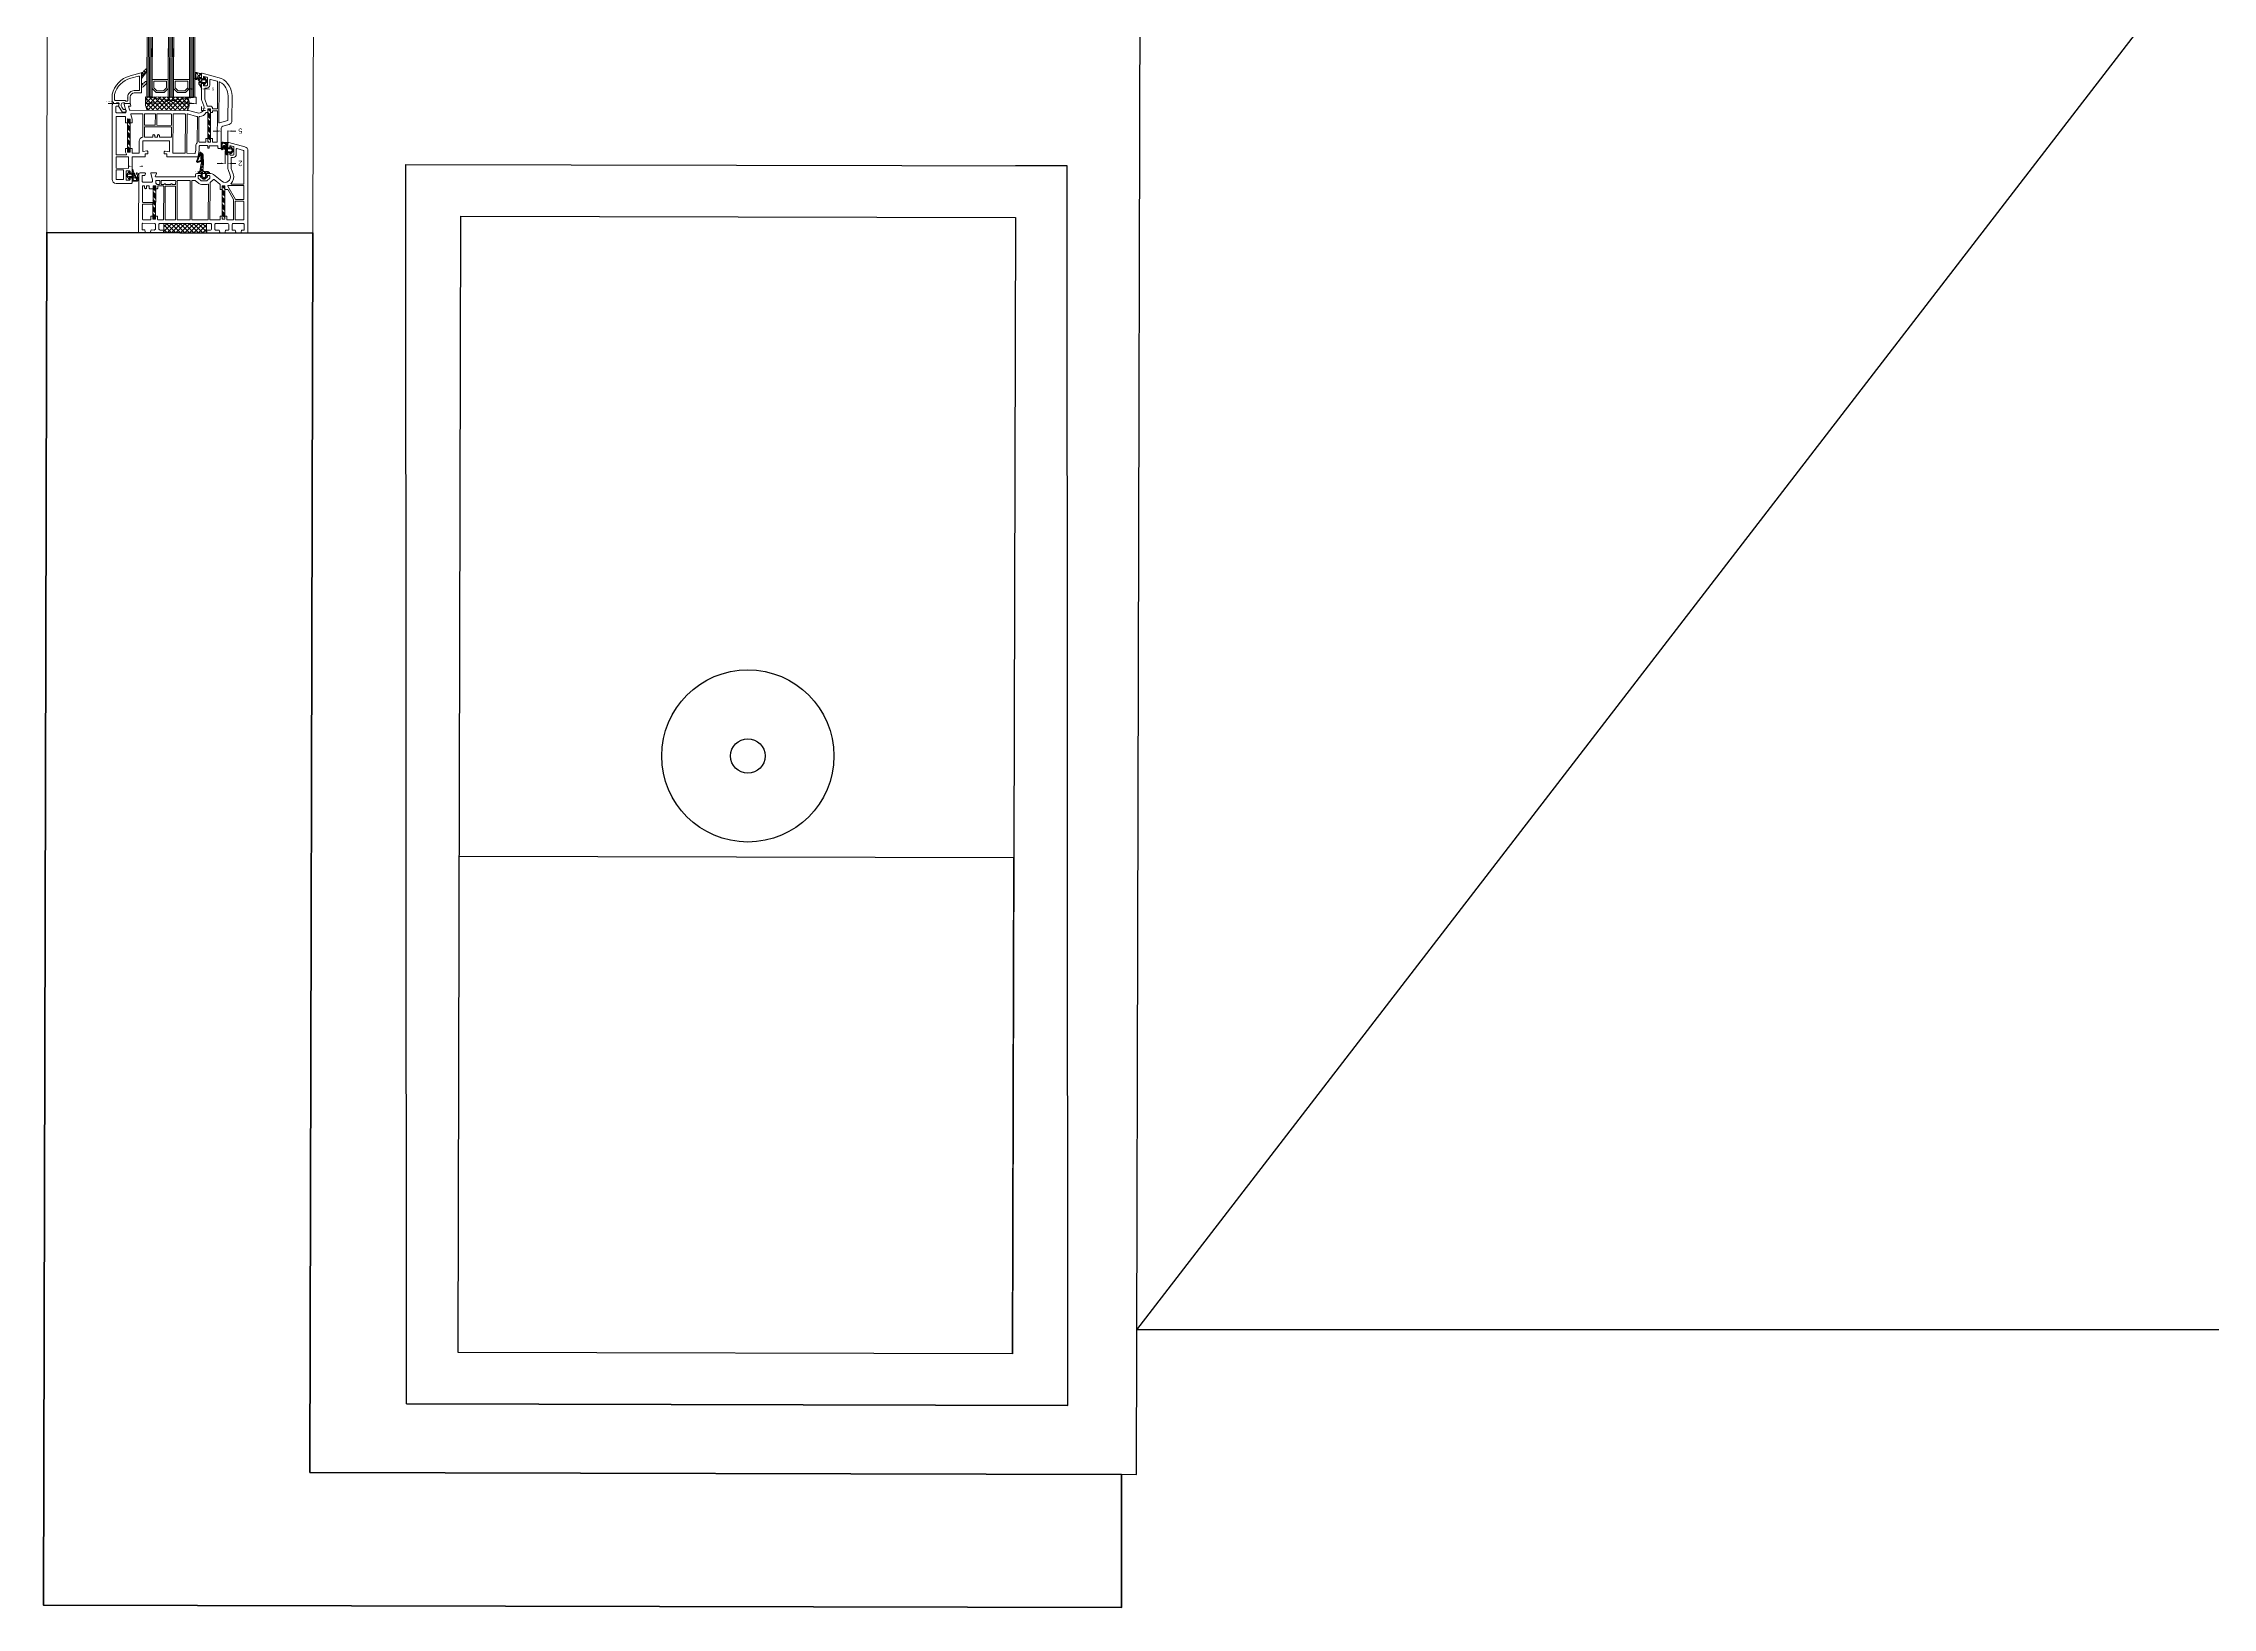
# Model space of a CAD drawing. Header units: millimetres. Extents: x 2258 to 5600, y 711 to 2563.
# Drawn here: x 3875.4 to 3938.4, y 2338.9 to 2384.3 of the extents above; entities that cross this region are included whole.
import ezdxf

# ---------------------------------------------------------------- set-up
doc = ezdxf.new("R2010")
doc.units = ezdxf.units.MM
for name, color, linetype, lineweight in [('FP_A_DOOR_WIN', 140, 'Continuous', 18), ('PQI-A-IN-ELEV-PTRN', 249, 'Continuous', 0), ('PQI-A-IN-FURN', 39, 'Continuous', 13), ('PQI-A-WALL', 30, 'Continuous', 50), ('PQI-A-WIN', 140, 'Continuous', 13)]:
    doc.layers.add(name, color=color, linetype=linetype, lineweight=lineweight)
doc.styles.get("Standard").update_dxf_attribs({"font": 'arial.ttf'})
doc.dimstyles.new('SCHUECO', dxfattribs={"dimtxt": 4, "dimasz": 3, "dimexe": 0.18, "dimexo": 0.0625, "dimgap": 2, "dimtad": 0, "dimdec": 0, "dimzin": 0, "dimdsep": 46, "dimtxsty": 'Standard', "dimcen": 0.09, "dimadec": 0, "dimazin": 0, "dimtfac": 1, "dimtdec": 0, "dimtofl": 0, "dimtmove": 0, "dimatfit": 3, "dimfxl": 1, "dimtolj": 1, "dimtzin": 0, "dimarcsym": 0})
pattern_1 = [(135, (-4.5994, -2.0003), (1.41421, 1.41421), []), (45, (-4.5994, -2.0003), (1.41421, -1.41421), [])]

# ---------------------------------------------------------------- blocks, each defined once
blk = doc.blocks.new('*X56')
at = {"color": 0}
for p, q in [((10.3, 18.7), (10.8, 19.2)), ((11.5, 17.2), (13.5, 19.2)), ((12.4, 17.2), (14.4, 19.2)), ((13.3, 17.2), (15.3, 19.2)), ((14.2, 17.2), (16.2, 19.2)), ((16.8, 17.2), (18.8, 19.2)), ((17.7, 17.2), (19.7, 19.2)), ((18.6, 17.2), (20.6, 19.2)), ((19.5, 17.2), (21.5, 19.2)), ((22.2, 17.2), (24.2, 19.2)), ((23.1, 17.2), (25.1, 19.2)), ((24, 17.2), (26, 19.2)), ((24.9, 17.2), (26.9, 19.2)), ((27.6, 17.2), (29.6, 19.2)), ((28.5, 17.2), (30.5, 19.2)), ((29.4, 17.2), (31.4, 19.2)), ((30.3, 17.2), (32.3, 19.2)), ((33, 17.2), (35, 19.2)), ((33.9, 17.2), (35.3, 18.6)), ((34.8, 17.2), (35.3, 17.7))]:
    blk.add_line(p, q, dxfattribs=at)
blk = doc.blocks.new('*X57')
at = {"color": 0}
for p, q in [((10.3, 69.9), (11.6, 71.2)), ((10.5, 69.2), (12.5, 71.2)), ((11.4, 69.2), (13.4, 71.2)), ((12.3, 69.2), (14.3, 71.2)), ((15, 69.2), (17, 71.2)), ((15.9, 69.2), (17.9, 71.2)), ((16.8, 69.2), (18.8, 71.2)), ((17.7, 69.2), (19.7, 71.2)), ((20.4, 69.2), (22.4, 71.2)), ((21.3, 69.2), (23.3, 71.2)), ((22.1, 69.2), (24.1, 71.2)), ((23, 69.2), (25, 71.2)), ((25.7, 69.2), (27.7, 71.2)), ((26.6, 69.2), (28.6, 71.2)), ((27.5, 69.2), (29.5, 71.2)), ((28.4, 69.2), (30.4, 71.2)), ((31.1, 69.2), (33.1, 71.2)), ((32, 69.2), (34, 71.2)), ((32.9, 69.2), (34.9, 71.2)), ((33.8, 69.2), (35.3, 70.7))]:
    blk.add_line(p, q, dxfattribs=at)
blk = doc.blocks.new('*X58')
at = {"color": 0}
for p, q in [((0, 57.2), (5.8, 63)), ((0, 60.6), (2.4, 63)), ((0, 53.9), (7, 60.9)), ((7, 53.6), (0, 60.6)), ((0, 50.5), (7, 57.5)), ((7, 50.2), (0, 57.2)), ((0, 47.1), (7, 54.1)), ((7, 46.9), (0, 53.9)), ((0, 43.8), (7, 50.8)), ((7, 43.5), (0, 50.5)), ((7, 57), (1, 63)), ((7, 60.4), (4.4, 63)), ((0, 40.4), (7, 47.4)), ((7, 40.1), (0, 47.1)), ((0, 37), (7, 44)), ((7, 36.8), (0, 43.8)), ((0, 33.7), (7, 40.7)), ((7, 33.4), (0, 40.4)), ((6, 31), (0, 37)), ((2.7, 31), (0, 33.7)), ((0.7, 31), (7, 37.3)), ((4.1, 31), (7, 33.9))]:
    blk.add_line(p, q, dxfattribs=at)
blk = doc.blocks.new('BASEPOINT')
for q in [(0, 3), (3, 0)]:
    blk.add_line((0, 0), q)
blk.add_text('Basepoint', height=0.6).set_placement((0.5, 1.2))
blk = doc.blocks.new('PRJ_INSERT_105_59361299829', base_point=(370.1, 296.9))
h = blk.add_hatch()
h.set_pattern_fill('ACAD_ISO07W100', color=256, scale=0.1, angle=45, style=0)
h.set_pattern_definition([(45, (96.3329, -202.4815), (0.3535534, -0.3535534), [0.05, -0.3])])
h.paths.add_polyline_path([(370.3, 307.3), (370.4, 307), (371.5, 306.6), (372.4, 306), (372.8, 306), (372.9, 306.2), (372, 308.7), (372.3, 308.8), (372.4, 309.2), (372.3, 309.4), (372, 309.5), (371.7, 309.4), (370.4, 311.2), (369.9, 311.4), (369.7, 310.8), (370.1, 310.2), (370.4, 309.5), (370.5, 308.7), (370.5, 308)], flags=16)
h.paths.add_polyline_path([(370.6, 306.1), (370.1, 305.8), (370, 305.1), (370.2, 304.4), (368.5, 304.2), (368.8, 310.9), (369.2, 311.7), (370.6, 312.9), (370.8, 313), (371, 312.9), (371.1, 312.6), (371, 312.2), (371.1, 311.8), (372.4, 309.8), (372.6, 308.7), (373.6, 306.1), (373, 305.3), (372, 305.5), (371.1, 306)])
h = blk.add_hatch()
h.set_pattern_fill('ANSI37', color=256, scale=0.5, style=0)
h.set_pattern_definition([(45, (96.3329, -202.4815), (1.122532, -1.122532), []), (315, (96.3329, -202.4815), (-1.122532, -1.122532), [])])
edge = h.paths.add_edge_path()
edge.add_arc((364.2, 297.4), 0.5, 120.8947, 276.9883)
edge.add_line((364.3, 296.9), (365.8, 297.1))
edge.add_line((365.8, 297.1), (366.1, 296.9))
edge.add_line((366.1, 296.9), (366.1, 295.6))
edge.add_line((366.1, 295.6), (366, 295.4))
edge.add_line((366, 295.4), (365.4, 295))
edge.add_line((365.4, 295), (365.3, 294.7))
edge.add_line((365.3, 294.7), (365.4, 294.6))
edge.add_line((365.4, 294.6), (365.4, 294.5))
edge.add_line((365.4, 294.5), (367.4, 292.8))
edge.add_line((367.4, 292.8), (368.7, 292.8))
edge.add_line((368.7, 292.8), (370.7, 294.5))
edge.add_line((370.7, 294.5), (370.8, 294.7))
edge.add_line((370.8, 294.7), (370.7, 295))
edge.add_line((370.7, 295), (370.1, 295.4))
edge.add_line((370.1, 295.4), (370.1, 295.6))
edge.add_line((370.1, 295.6), (370.1, 296.9))
edge.add_line((370.1, 296.9), (370.3, 297.1))
edge.add_line((370.3, 297.1), (371.8, 296.9))
edge.add_arc((371.9, 297.4), 0.5, 263.0117, 406.2845)
edge.add_line((372.2, 297.8), (371.1, 298.8))
edge.add_line((371.1, 298.8), (370.2, 304.4))
edge.add_line((370.2, 304.4), (368.5, 304.2))
edge.add_line((368.5, 304.2), (368.8, 299.1))
edge.add_arc((368.3, 299.1), 0.5, 270, 364.9894, ccw=False)
edge.add_line((368.3, 298.6), (365.3, 298.6))
edge.add_line((365.3, 298.6), (365.2, 298.6))
edge.add_line((365.2, 298.6), (364, 297.8))
h.paths.add_polyline_path([(369.3, 296.6), (369.1, 296.8), (369, 296.9), (367.2, 296.9), (366.9, 296.6), (366.9, 294.6), (367, 294.4), (367.9, 293.5), (368.2, 293.5), (369.1, 294.4), (369.3, 294.6)], flags=16)
for points in [[(370.6, 306.1), (370.1, 305.8), (370, 305.1), (370.2, 304.4), (368.5, 304.2), (368.8, 310.9), (369.2, 311.7), (370.6, 312.9), (370.8, 313), (371, 312.9), (371.1, 312.6), (371, 312.2), (371.1, 311.8), (372.4, 309.8), (372.6, 308.7), (373.6, 306.1), (373, 305.3), (372, 305.5), (371.1, 306)], [(370.3, 307.3), (370.4, 307), (371.5, 306.6), (372.4, 306), (372.8, 306), (372.9, 306.2), (372, 308.7), (372.3, 308.8), (372.4, 309.2), (372.3, 309.4), (372, 309.5), (371.7, 309.4), (370.4, 311.2), (369.9, 311.4), (369.7, 310.8), (370.1, 310.2), (370.4, 309.5), (370.5, 308.7), (370.5, 308)], [(369.3, 296.6), (369.1, 296.8), (369, 296.9), (367.2, 296.9), (366.9, 296.6), (366.9, 294.6), (367, 294.4), (367.9, 293.5), (368.2, 293.5), (369.1, 294.4), (369.3, 294.6)]]:
    blk.add_lwpolyline(points, close=True)
blk.add_lwpolyline([(364, 297.8, 0.81046), (364.3, 296.9), (365.8, 297.1), (366.1, 296.9), (366.1, 295.6), (366, 295.4), (365.4, 295), (365.3, 294.7), (365.4, 294.6), (365.4, 294.5), (367.4, 292.8), (368.7, 292.8), (370.7, 294.5), (370.8, 294.7), (370.7, 295), (370.1, 295.4), (370.1, 295.6), (370.1, 296.9), (370.3, 297.1), (371.8, 296.9, 0.721706), (372.2, 297.8), (371.1, 298.8), (370.2, 304.4), (368.5, 304.2), (368.8, 299.1, -0.439955), (368.3, 298.6), (365.3, 298.6), (365.2, 298.6)], format="xyb", close=True)
blk.add_blockref('BASEPOINT', (370.1, 296.9))
blk = doc.blocks.new('244234EZ')
h = blk.add_hatch()
h.set_pattern_fill('NETZ', color=256, angle=45, style=0)
h.set_pattern_definition([(45, (0.0102, -1.4981), (-0.70711, 0.70711), []), (135, (0.0102, -1.4981), (-0.70711, -0.70711), [])])
h.paths.add_polyline_path([(4, 0.7, -0.048353), (4.3, 3.5, 0.331921), (3.8, 4.7, 0.161435), (2.8, 5), (-0.6, 5, 0.831543), (-0.9, 3.6), (0.4, 3.2, -1.190626), (0.5, 2.9), (-0.5, 2.6, 0.129694), (-0.6, 2.5), (-1.2, 2, -0.601488), (-2.2, 1.9, 0.254499), (-2.5, 2), (-4, 2, 0.198909), (-4.2, 1.9), (-5, 1.1, 0.198912), (-5.1, 0.9), (-5.1, 0.7)])
h.paths.add_polyline_path([(-0.2, 1.7, -0.917629), (-0.2, 2), (1.6, 2.4, 0.733238), (1.6, 3.4), (-0.3, 4.1, -1), (-0.3, 4.4), (2.7, 4.4, -0.134065), (3, 4.3), (3.4, 4, -0.355746), (3.6, 3.5), (3.1, 2.2, -0.335324), (2.1, 1.5)], flags=16)
h = blk.add_hatch()
h.set_pattern_fill('NETZ', color=256, scale=2, angle=45, style=0)
h.set_pattern_definition([(45, (0.0102, -1.498), (-1.4142, 1.4142), []), (135, (0.0102, -1.498), (-1.4142, -1.4142), [])])
h.paths.add_polyline_path([(-5.1, 0.7), (-5.1, 0.3, 0.414214), (-4.8, 0), (-4.5, 0), (-4.1, 0.3, -0.16568), (-3.9, 0.3), (-3.7, 0.3, -0.375721), (-3.5, 0), (-3.5, -1.5, -0.27755), (-3.6, -1.7), (-4.1, -1.9, 0.528209), (-4.1, -2.4), (-2.4, -3.9, 0.363958), (-1.1, -3.9), (0.7, -2.4, 0.531978), (0.6, -1.9), (0.1, -1.7, -0.27755), (0, -1.5), (0, 0, -0.453753), (0.3, 0.3), (0.6, 0.3), (1, 0), (3.7, 0, 0.422763), (4, 0.3, -0.006466), (4, 0.7)])
h.paths.add_polyline_path([(-0.6, -0.1), (-0.6, -2.3, -0.221711), (-0.7, -2.6), (-1.4, -3.1, -0.363936), (-2.1, -3.1), (-2.7, -2.6, -0.221711), (-2.8, -2.3), (-2.8, -0.1, -0.414214), (-2.5, 0.2), (-0.9, 0.2, -0.414436)], flags=16)
blk.add_line((4, 0.7), (-5.1, 0.7))
for points in [[(0.6, -1.9), (0.1, -1.7, -0.27755), (0, -1.5), (0, 0, -0.453753), (0.3, 0.3), (0.6, 0.3), (1, 0), (3.7, 0, 0.422763), (4, 0.3, -0.054836), (4.3, 3.5, 0.331921), (3.8, 4.7, 0.161435), (2.8, 5), (-0.6, 5, 0.831541), (-0.9, 3.6), (0.4, 3.2, -1.190626), (0.5, 2.9), (-0.5, 2.6, 0.129694), (-0.6, 2.5), (-1.2, 2, -0.601488), (-2.2, 1.9, 0.254499), (-2.5, 2), (-4, 2, 0.198909), (-4.2, 1.9), (-5, 1.1, 0.198912), (-5.1, 0.9), (-5.1, 0.3, 0.414214), (-4.8, 0), (-4.5, 0), (-4.1, 0.3, -0.16568), (-3.9, 0.3), (-3.7, 0.3, -0.375721), (-3.5, 0), (-3.5, -1.5, -0.27755), (-3.6, -1.7), (-4.1, -1.9, 0.531978), (-4.1, -2.4), (-2.4, -3.9, 0.363946), (-1.1, -3.9), (0.7, -2.4, 0.531978)], [(-2.7, -2.6), (-2.1, -3.1, 0.363955), (-1.4, -3.1), (-0.7, -2.6, 0.221711), (-0.6, -2.3), (-0.6, -0.1, 0.413991), (-0.9, 0.2), (-2.5, 0.2, 0.414157), (-2.8, -0.1), (-2.8, -2.3, 0.221711)], [(-0.3, 4.4, 1), (-0.3, 4.1), (1.6, 3.4, -0.733238), (1.6, 2.4), (-0.2, 2, 0.917629), (-0.2, 1.7), (2.1, 1.5, 0.335324), (3.1, 2.2), (3.6, 3.5, 0.355746), (3.4, 4), (3, 4.3, 0.134065), (2.7, 4.4)]]:
    blk.add_lwpolyline(points, format="xyb", close=True)
blk.add_blockref('BASEPOINT', (0, 0))
blk = doc.blocks.new('*D8')
at = {"transparency": 16777216}
for p, q in [((-4, 2), (-11.8, 2)), ((-4.8, 0), (-11.8, 0)), ((-11.6, 5), (-11.6, 8)), ((-11.6, -3), (-11.6, -6))]:
    blk.add_line(p, q, dxfattribs=at)
for p in [(-11.6, 0), (-4.8, 0), (-4, 2)]:
    blk.add_point(p, dxfattribs=at)
for points in [[(-12.1, 5), (-11.1, 5), (-11.6, 2)], [(-12.1, -3), (-11.1, -3), (-11.6, 0)]]:
    blk.add_solid(points, dxfattribs=at)
at = {"transparency": 16777216, "insert": (-11.6, -9.3), "char_height": 4, "attachment_point": 5, "rotation": 90}
blk.add_mtext('\\A1;2', dxfattribs=at)
blk = doc.blocks.new('*D9')
at = {"transparency": 16777216}
for p, q in [((2.8, 5), (12.8, 5)), ((3.8, 0), (12.8, 0)), ((12.7, 8), (12.7, 11)), ((12.7, -3), (12.7, -6))]:
    blk.add_line(p, q, dxfattribs=at)
for p in [(2.8, 5), (3.7, 0), (12.7, 0)]:
    blk.add_point(p, dxfattribs=at)
for points in [[(12.2, 8), (13.2, 8), (12.7, 5)], [(12.2, -3), (13.2, -3), (12.7, 0)]]:
    blk.add_solid(points, dxfattribs=at)
at = {"transparency": 16777216, "insert": (12.7, -9.3), "char_height": 4, "attachment_point": 5, "rotation": 90}
blk.add_mtext('\\A1;5', dxfattribs=at)
blk = doc.blocks.new('*X59')
at = {"color": 0}
for p, q in [((31.2, -72.7), (32, -71.9)), ((32.7, -73.9), (34.7, -71.9)), ((33.6, -73.9), (35.6, -71.9)), ((34.5, -73.9), (36.5, -71.9)), ((35.4, -73.9), (37.4, -71.9)), ((38.1, -73.9), (40.1, -71.9)), ((39, -73.9), (41, -71.9)), ((39.9, -73.9), (41.9, -71.9)), ((40.8, -73.9), (42.8, -71.9)), ((43.4, -73.9), (45.4, -71.9)), ((44.3, -73.9), (46.3, -71.9)), ((45.2, -73.9), (47.2, -71.9)), ((46.1, -73.9), (48.1, -71.9)), ((48.8, -73.9), (50.8, -71.9)), ((49.7, -73.9), (51.7, -71.9)), ((50.6, -73.9), (52.6, -71.9)), ((51.5, -73.9), (53.5, -71.9)), ((54.2, -73.9), (56.2, -71.9)), ((55.1, -73.9), (56.2, -72.8)), ((56, -73.9), (56.2, -73.7))]:
    blk.add_line(p, q, dxfattribs=at)
blk = doc.blocks.new('*X60')
at = {"color": 0}
for p, q in [((23.4, -13.1), (25, -11.5)), ((23.9, -13.5), (25.9, -11.5)), ((24.8, -13.5), (26.8, -11.5)), ((25.7, -13.5), (27.7, -11.5)), ((28.4, -13.5), (30.4, -11.5)), ((29.3, -13.5), (31.3, -11.5)), ((30.2, -13.5), (32.2, -11.5)), ((31.1, -13.5), (33.1, -11.5)), ((33.8, -13.5), (35.8, -11.5)), ((34.7, -13.5), (36.7, -11.5)), ((35.6, -13.5), (37.6, -11.5)), ((36.5, -13.5), (38.5, -11.5)), ((39.2, -13.5), (41.2, -11.5)), ((40.1, -13.5), (42.1, -11.5)), ((41, -13.5), (43, -11.5)), ((41.9, -13.5), (43.9, -11.5)), ((44.6, -13.5), (46.6, -11.5)), ((45.5, -13.5), (47.5, -11.5)), ((46.4, -13.5), (48.4, -11.5)), ((47.3, -13.5), (48.4, -12.4))]:
    blk.add_line(p, q, dxfattribs=at)
blk = doc.blocks.new('*X61')
at = {"color": 0}
for p, q in [((55, -31.1), (61, -25.1)), ((55, -27.7), (57.3, -25.4)), ((55, -34.5), (63.7, -25.8)), ((65, -36.7), (55, -26.7)), ((55, -37.8), (65, -27.8)), ((65, -40.1), (55, -30.1)), ((55, -41.2), (65, -31.2)), ((65, -33.3), (57.2, -25.5)), ((65, -30), (60.1, -25)), ((65, -26.6), (64.8, -26.4)), ((65, -43.4), (55, -33.4)), ((55, -44.6), (65, -34.6)), ((65, -46.8), (55, -36.8)), ((55, -47.9), (65, -37.9)), ((65, -50.2), (55, -40.2)), ((55, -51.3), (65, -41.3)), ((65, -53.5), (55, -43.5)), ((55, -54.7), (65, -44.7)), ((64.7, -56.6), (55, -46.9)), ((56.1, -57), (65, -48)), ((62.3, -57.6), (55, -50.3)), ((59.2, -57.8), (55, -53.6)), ((58.6, -57.8), (65, -51.4)), ((62.2, -57.6), (65, -54.8))]:
    blk.add_line(p, q, dxfattribs=at)
blk = doc.blocks.new('*D11')
at = {"transparency": 16777216}
for p, q in [((95.2, 50.1), (101.9, 50.1)), ((101.7, 53.1), (101.7, 56.1)), ((99.9, 45.1), (101.9, 45.1)), ((101.7, 42.1), (101.7, 39.1))]:
    blk.add_line(p, q, dxfattribs=at)
for p in [(95.1, 50.1), (101.7, 50.1), (99.8, 45.1)]:
    blk.add_point(p, dxfattribs=at)
for points in [[(101.2, 53.1), (102.2, 53.1), (101.7, 50.1)], [(101.2, 42.1), (102.2, 42.1), (101.7, 45.1)]]:
    blk.add_solid(points, dxfattribs=at)
at = {"transparency": 16777216, "insert": (101.7, 58.8), "char_height": 2, "attachment_point": 5, "rotation": 90}
blk.add_mtext('\\A1;5', dxfattribs=at)
blk = doc.blocks.new('BASIS')
for q in [(0, 3), (3, 0)]:
    blk.add_line((0, 0), q)
blk.add_text('BASIS', height=0.6).set_placement((0.5, 1.2))
blk = doc.blocks.new('GLASDATABASE7')
for p, q in [((-35, 0), (-35, 60)), ((-34, 0), (-34, 60)), ((-33, 0), (-33, 60)), ((-19, 0), (-19, 60)), ((-18, 0), (-18, 60)), ((-17, 0), (-17, 60)), ((-3, 0), (-3, 60)), ((-2, 0), (-2, 60)), ((-1, 0), (-1, 60)), ((1, 0), (-37, -5)), ((1, -5), (-37, 0))]:
    blk.add_line(p, q)
for points in [[(-32, 0), (-32, 60), (-36, 60), (-36, 0)], [(-32, 13.2), (-26.1, 13.2), (-26, 13.1), (-25.9, 13.2), (-20, 13.2), (-20, 60), (-32, 60)], [(-16, 0), (-16, 60), (-20, 60), (-20, 0)], [(-16, 13.2), (-10.1, 13.2), (-10, 13.1), (-9.9, 13.2), (-4, 13.2), (-4, 60), (-16, 60)], [(0, 0), (0, 60), (-4, 60), (-4, 0)], [(1, 0), (1, -5), (-37, -5), (-37, 0)], [(-20, 6.4), (-23, 3.4), (-29, 3.4), (-32, 6.4), (-32, 0), (-20, 0)], [(-21.2, 12), (-21.2, 6.9), (-23.5, 4.6), (-28.5, 4.6), (-30.8, 6.9), (-30.8, 12)], [(-4, 6.4), (-7, 3.4), (-13, 3.4), (-16, 6.4), (-16, 0), (-4, 0)], [(-5.2, 12), (-5.2, 6.9), (-7.5, 4.6), (-12.5, 4.6), (-14.8, 6.9), (-14.8, 12)], [(0, 0), (0, 0)], [(0, 0), (0, 0)]]:
    blk.add_lwpolyline(points, close=True)
blk.add_blockref('BASIS', (5, -10))
blk = doc.blocks.new('*D14')
at = {"transparency": 16777216}
for p, q in [((0.3, 5), (-7.8, 5)), ((-7.7, 8), (-7.7, 11)), ((-6.1, 0), (-7.8, 0)), ((-7.7, -3), (-7.7, -6))]:
    blk.add_line(p, q, dxfattribs=at)
for p in [(0.4, 5), (-7.7, 0), (-6, 0)]:
    blk.add_point(p, dxfattribs=at)
for points in [[(-8.2, 8), (-7.2, 8), (-7.7, 5)], [(-8.2, -3), (-7.2, -3), (-7.7, 0)]]:
    blk.add_solid(points, dxfattribs=at)
at = {"transparency": 16777216, "insert": (-7.7, -8.7), "char_height": 2, "attachment_point": 5, "rotation": 90}
blk.add_mtext('\\A1;5', dxfattribs=at)
blk = doc.blocks.new('PRJ_INSERT_100_59361299862', base_point=(0, 0))
h = blk.add_hatch()
h.set_pattern_fill('NETZ', color=256, scale=2, angle=-135, style=0)
h.set_pattern_definition(pattern_1)
edge = h.paths.add_edge_path()
edge.add_arc((-25.3, 25.3), 0.701, 21.5118, 179.958)
edge.add_line((-26, 25.3), (-26, 25))
edge.add_arc((-23, 25), 3.01, 180.0616, 218.4438)
edge.add_line((-25.3, 23.2), (-22.7, 19.9))
edge.add_arc((-25, 18), 3, 0, 39.0439, ccw=False)
edge.add_line((-22, 18), (-22, 22.9))
edge.add_arc((-21.8, 22.9), 0.197, 73.5386, 180.2871, ccw=False)
edge.add_arc((-20.8, 27.1), 4.17, 201.7355, 256.5369, ccw=False)
h = blk.add_hatch()
h.set_pattern_fill('NETZ', color=256, scale=2, angle=-135, style=0)
h.set_pattern_definition(pattern_1)
edge = h.paths.add_edge_path()
edge.add_arc((-25.3, 15.9), 0.7, 57.9863, 211.9211, ccw=False)
edge.add_arc((-19.3, 22.2), 8, 225.5218, 250.4567)
edge.add_line((-22, 14.7), (-22, 12))
edge.add_arc((-17.2, 21.2), 10.3, 212.7228, 242.2922, ccw=False)
for points in [[(-24.6, 25.6, 0.827612), (-26, 25.3), (-26, 25, 0.169058), (-25.3, 23.2), (-22.7, 19.9, -0.172029), (-22, 18), (-22, 22.9, -0.502666), (-21.7, 23.1, -0.243781)], [(-25.9, 15.6, -0.794971), (-24.9, 16.5, 0.10923), (-22, 14.7), (-22, 12, -0.129742)], [(-3, 0), (-1, 0), (-1, 1, 0.414214), (0, 2), (0, 7, 0.27545), (-13, 20.7), (-13.5, 20.9), (-21.7, 23.1, 0.490874), (-22, 22.9), (-22, 8.5, 0.413429), (-21.5, 8), (-16.5, 8, -0.414072), (-13.5, 5), (-13.5, 0.5, 0.414542), (-13, 0), (-9.5, 0), (-9, 0.5), (-7.9, 0.5, -0.339454), (-6.9, -0.2), (-6.8, -0.6, -0.212557), (-7.2, -2.6), (-8.2, -4.3, -0.253968), (-8.6, -4.5), (-9.5, -4.5, 1), (-9.5, -6.5), (-7.8, -6.5, 0.253968), (-7.4, -6.3), (-4.6, -2), (-5.1, -0.2, -0.493145), (-4.5, 0.5), (-3.5, 0.5)], [(-11.4, 4.4), (-11.7, 4.6), (-11.7, 5, 0.414381), (-16.5, 9.8), (-20, 9.8, -0.414219), (-20.5, 10.3), (-20.5, 20.2, -0.493144), (-19.8, 20.7), (-13.9, 19.1, -0.280669), (-1.8, 6.8), (-1.8, 2.8, -0.41418), (-2.3, 2.3), (-9.7, 2.3), (-10.2, 1.8), (-11.2, 1.8, -0.414237), (-11.7, 2.3), (-11.7, 4.1)]]:
    blk.add_lwpolyline(points, format="xyb", close=True)
blk.add_blockref('BASEPOINT', (0, 0))
blk = doc.blocks.new('PRJ_INSERT_104_59361299833', base_point=(0, 0))
blk.add_blockref('244234EZ', (0, 0))
for base, p1, p2, picture, middle in [((-11.6, 0), (-4, 2), (-4.8, 0), '*D8', (-11.6, -9.3)), ((12.7, 0), (2.8, 5), (3.7, 0), '*D9', (12.7, -9.3))]:
    dim = blk.add_linear_dim(base=base, p1=p1, p2=p2, angle=90, dimstyle='SCHUECO')
    dim.commit()
    dim.dimension.update_dxf_attribs({"geometry": picture, "text_midpoint": middle})
blk = doc.blocks.new('PRJ_INSERT_103_59361299855', base_point=(93.1, 45.1))
h = blk.add_hatch()
h.set_pattern_fill('NETZ', color=256, scale=2, angle=45, style=0)
h.set_pattern_definition([(135, (93.0818, 43.6142), (1.4142, 1.4142), []), (45, (93.0818, 43.6142), (1.4142, -1.4142), [])])
edge = h.paths.add_edge_path()
edge.add_arc((96.8, 43.4), 0.2, 180, 285)
edge.add_line((96.8, 43.2), (97.3, 43.3))
edge.add_arc((97.3, 43), 0.3, -52.1679, 105, ccw=False)
edge.add_line((97.5, 42.8), (95.6, 41.3))
edge.add_arc((94.8, 42.2), 1.2, 232.2325, 307.8321, ccw=False)
edge.add_line((94.1, 41.3), (92.1, 42.8))
edge.add_arc((92.3, 43), 0.3, 75, 232.2325, ccw=False)
edge.add_line((92.4, 43.3), (92.8, 43.2))
edge.add_arc((92.9, 43.4), 0.2, 255, 360)
edge.add_line((93.1, 43.4), (93.1, 44.6))
edge.add_arc((92.6, 44.6), 0.5, 0, 90)
edge.add_line((92.6, 45.1), (90.7, 45.1))
edge.add_arc((90.7, 45.4), 0.3, 180.0627, 270, ccw=False)
edge.add_line((90.4, 45.4), (90.4, 48.1))
edge.add_arc((92.4, 48.1), 2, 90.0092, 180.0524, ccw=False)
edge.add_line((92.4, 50.1), (94.8, 50.1))
edge.add_arc((94.9, 48.1), 1.99, 19.766, 91.9995, ccw=False)
edge.add_arc((96.4, 48.7), 0.4, -149.6769, 19.4509, ccw=False)
edge.add_arc((94.8, 47.7), 1.5, 30.3152, 93.4295)
edge.add_arc((94.2, 53.7), 4.52, 246.4824, 276.6028, ccw=False)
edge.add_arc((92.2, 49.4), 0.232, 55.7688, 243.1669)
edge.add_arc((108.4, 74.1), 29.8, 236.918, 246.052)
edge.add_arc((99.2, 50.5), 4.66, 231.8413, 265.7986)
edge.add_arc((98.8, 45.5), 0.381, -90, 85.7986, ccw=False)
edge.add_line((98.8, 45.1), (98, 45.1))
edge.add_arc((99, 63.8), 18.6, 264.3307, 267.1608, ccw=False)
edge.add_arc((97.1, 44.7), 0.5, 84.3307, 180)
edge.add_line((96.6, 44.7), (96.6, 43.4))
edge = h.paths.add_edge_path(flags=16)
edge.add_arc((94.8, 44.2), 0.9, 0, 180, ccw=False)
edge.add_line((95.7, 44.2), (95.7, 42.7))
edge.add_arc((94.8, 42.7), 0.9, -180, 0, ccw=False)
edge.add_line((93.9, 42.7), (93.9, 44.2))
edge = h.paths.add_edge_path(flags=16)
edge.add_line((94.2, 47.2), (96.1, 46.2))
edge.add_arc((95.9, 45.9), 0.35, -121.7762, 64.1191, ccw=False)
edge.add_arc((94.7, 43.9), 2, 58.2477, 89.976)
edge.add_line((94.7, 45.9), (91.7, 45.9))
edge.add_arc((91.7, 46.4), 0.5, 186.2819, 270.0005, ccw=False)
edge.add_line((91.2, 46.4), (91, 48))
edge.add_arc((91.7, 48.1), 0.686, 78.5576, 185.8246, ccw=False)
edge.add_line((91.8, 48.7), (94.2, 47.2))
for points in [[(96.6, 43.4, 0.493145), (96.8, 43.2), (97.3, 43.3, -0.818256), (97.5, 42.8), (95.6, 41.3, -0.342375), (94.1, 41.3), (92.1, 42.8, -0.818728), (92.4, 43.3), (92.8, 43.2, 0.493145), (93.1, 43.4), (93.1, 44.6, 0.414214), (92.6, 45.1), (90.7, 45.1, -0.413893), (90.4, 45.4), (90.4, 48.1, -0.414434), (92.4, 50.1), (94.8, 50.1, -0.326046), (96.8, 48.8, -0.909354), (96.1, 48.5, 0.282568), (94.7, 49.2, -0.132187), (92.4, 49.5, 1.066738), (92.1, 49.1, 0.039876), (96.3, 46.9, 0.149261), (98.8, 45.9, -0.963992), (98.8, 45.1), (98, 45.1, -0.012349), (97.1, 45.2, 0.443501), (96.6, 44.7)], [(94.2, 47.2), (96.1, 46.2, -1.052816), (95.7, 45.6, 0.139333), (94.7, 45.9), (91.7, 45.9, -0.382456), (91.2, 46.4), (91, 48, -0.505503), (91.8, 48.7)], [(93.9, 44.2, -1), (95.7, 44.2), (95.7, 42.7, -1), (93.9, 42.7)]]:
    blk.add_lwpolyline(points, format="xyb", close=True)
blk.add_blockref('BASEPOINT', (93.1, 45.1))
dim = blk.add_linear_dim(base=(101.7, 50.1), p1=(99.8, 45.1), p2=(95.1, 50.1), angle=90, dimstyle='SCHUECO')
dim.commit()
dim.dimension.update_dxf_attribs({"geometry": '*D11', "text_midpoint": (101.7, 58.8)})
blk = doc.blocks.new('PRJ_INSERT_101_59361299859', base_point=(0, 0))
h = blk.add_hatch()
h.set_pattern_fill('NETZ', color=256, scale=2, angle=45, style=0)
h.set_pattern_definition([(45, (-0.0139, -1.5056), (-1.4142, 1.4142), []), (135, (-0.0139, -1.5056), (-1.4142, -1.4142), [])])
edge = h.paths.add_edge_path()
edge.add_line((0, -0.1), (0, -1.8))
edge.add_arc((0.2, -1.8), 0.2, 180.0041, 284.6765)
edge.add_line((0.2, -1.9), (0.7, -1.8))
edge.add_arc((0.7, -2.1), 0.3, -52.5321, 103.3142, ccw=False)
edge.add_line((0.9, -2.4), (-1, -3.9))
edge.add_arc((-1.8, -2.9), 1.2, 232.5321, 307.4679, ccw=False)
edge.add_line((-2.5, -3.9), (-4.4, -2.4))
edge.add_arc((-4.3, -2.1), 0.3, 76.6858, 232.5321, ccw=False)
edge.add_line((-4.2, -1.8), (-3.8, -1.9))
edge.add_arc((-3.7, -1.8), 0.2, 255.26, 359.9959)
edge.add_line((-3.5, -1.8), (-3.5, -0.1))
edge.add_arc((-3.8, -0.1), 0.3, 359.9959, 459.1023)
edge.add_line((-3.9, 0.2), (-5, 0))
edge.add_line((-5, 0), (-6, 0))
edge.add_arc((-6, 0.4), 0.395, 90.8645, 270, ccw=False)
edge.add_arc((-6.1, 2.8), 2.05, 270.8645, 313.734)
edge.add_arc((-3.2, 0.4), 1.7, 47.6041, 145.6462, ccw=False)
edge.add_arc((-1.8, 2.2), 0.599, 243.4847, 336.7257)
edge.add_arc((-0.7, 1.9), 0.577, 101.3565, 174.0766, ccw=False)
edge.add_line((-0.8, 2.5), (0.4, 2.9))
edge.add_arc((0.4, 3), 0.1, 286.1497, 418.7666)
edge.add_line((0.5, 3.1), (-0.5, 3.7))
edge.add_arc((0.1, 4.2), 0.799, 94.5471, 219.7013, ccw=False)
edge.add_line((0, 5), (3.3, 5))
edge.add_arc((3.2, 2.9), 2.11, 57.0251, 87.7306, ccw=False)
edge.add_arc((3.8, 3.8), 1.02, -14.6201, 58.7751, ccw=False)
edge.add_line((4.8, 3.5), (4.3, 2))
edge.add_line((4.3, 2), (4, 0.2))
edge.add_arc((3.7, 0.3), 0.3, 270, 351.1218, ccw=False)
edge.add_line((3.7, 0), (0.7, 0))
edge.add_arc((0.7, 0.2), 0.2, 218.7303, 270.9054, ccw=False)
edge.add_arc((0.3, -0.1), 0.3, 38.7303, 180.0041)
edge = h.paths.add_edge_path(flags=16)
edge.add_line((-2.7, -0.9), (-2.7, -2.4))
edge.add_arc((-1.8, -2.4), 0.9, 180, 360)
edge.add_line((-0.9, -2.4), (-0.9, -0.9))
edge.add_arc((-1.8, -0.9), 0.9, 360, 540)
edge = h.paths.add_edge_path(flags=16)
edge.add_line((-0.4, 1.3), (1.5, 1.6))
edge.add_arc((1.4, 2.4), 0.8, 275.2369, 330.0179)
edge.add_line((2.1, 2), (2.3, 2.3))
edge.add_arc((3.2, 1.8), 1, 105.0013, 149.9969, ccw=False)
edge.add_arc((2.8, 4.8), 1.99, 273.5805, 307.4969)
edge.add_line((4, 3.2), (4.1, 3.5))
edge.add_arc((3.7, 3.7), 0.425, 341.1063, 429.115)
edge.add_line((3.9, 4.1), (3.4, 4.3))
edge.add_arc((3.3, 4), 0.299, 74.2898, 111.3313)
edge.add_arc((2.2, 6.9), 2.86, 244.8656, 290.5468, ccw=False)
edge.add_arc((0.8, 4.1), 0.301, 58.0383, 89.688)
edge.add_line((0.8, 4.4), (0, 4.4))
edge.add_arc((0, 4.2), 0.188, 114.0101, 244.9205)
edge.add_line((0, 4), (1.3, 3.2))
edge.add_arc((1.1, 2.9), 0.365, -64.051, 55.949, ccw=False)
edge.add_line((1.3, 2.6), (-0.5, 1.8))
edge.add_arc((-0.4, 1.6), 0.288, 122.3332, 270.8023)
for points in [[(-2.5, -3.9, 0.339142), (-1, -3.9), (0.9, -2.4, 0.808674), (0.7, -1.8), (0.2, -1.9, -0.491369), (0, -1.8), (0, -0.1, -0.708523), (0.5, 0.1, 0.231673), (0.7, 0), (3.7, 0, 0.369523), (4, 0.2), (4.3, 2), (4.8, 3.5, 0.331664), (4.3, 4.7, 0.134785), (3.3, 5), (0, 5, 0.607736), (-0.5, 3.7), (0.5, 3.1, -0.653241), (0.4, 2.9), (-0.8, 2.5, 0.328397), (-1.3, 1.9, -0.43088), (-2.1, 1.6, 0.455948), (-4.6, 1.4, -0.189266), (-6, 0.8, 0.992484), (-6, 0), (-5, 0), (-3.9, 0.2, -0.46157), (-3.5, -0.1), (-3.5, -1.8, -0.491714), (-3.8, -1.9), (-4.2, -1.8, 0.808674), (-4.4, -2.4)], [(-0.4, 1.3), (1.5, 1.6, 0.243686), (2.1, 2), (2.3, 2.3, -0.198893), (2.9, 2.8, 0.149078), (4, 3.2), (4.1, 3.5, 0.40407), (3.9, 4.1), (3.4, 4.3, 0.163046), (3.2, 4.3, -0.202004), (1, 4.4, 0.138983), (0.8, 4.4), (0, 4.4, 0.642669), (0, 4), (1.3, 3.2, -0.577351), (1.3, 2.6), (-0.5, 1.8, 0.756768)], [(-2.7, -0.9), (-2.7, -2.4, 1), (-0.9, -2.4), (-0.9, -0.9, 1)]]:
    blk.add_lwpolyline(points, format="xyb", close=True)
blk.add_blockref('BASEPOINT', (0, 0))
dim = blk.add_linear_dim(base=(-7.7, 0), p1=(0.4, 5), p2=(-6, 0), angle=90, dimstyle='SCHUECO')
dim.commit()
dim.dimension.update_dxf_attribs({"geometry": '*D14', "text_midpoint": (-7.7, -8.7)})
blk = doc.blocks.new('W6')
at = {"layer": 'FP_A_DOOR_WIN', "ltscale": 1000}
for points in [[(-42, 81.8, -0.556925), (-42.4, 81.5), (-44.3, 82.4, 0.556533), (-45, 82), (-45, 78.5, 0.496724), (-44.4, 78), (-39.8, 79.3), (-38.5, 79.3, -0.414431), (-38, 78.8), (-38, 72.2, -0.414436), (-38.5, 71.7), (-42.5, 71.7, -0.414367), (-43, 72.2), (-43, 73.6), (-44.4, 74, 0.492998), (-45, 73.5), (-45, 70, 0.414113), (-44, 69), (-0.5, 69, 0.41391), (0, 69.5), (0, 73.5, 0.492952), (-0.6, 74), (-2, 73.6), (-2, 72.2, -0.414436), (-2.5, 71.7), (-6.5, 71.7, -0.414367), (-7, 72.2), (-7, 80.7, -0.414337), (-6, 81.7), (-3, 81.7, -0.414305), (-2, 80.7), (-2, 78.4), (-0.6, 78, 0.492951), (0, 78.5), (0, 87.5), (-2, 88), (-2, 85.2, -0.414305), (-3, 84.2), (-6, 84.2, -0.414337), (-7, 85.2), (-7, 122.8, -0.414353), (-6, 123.8), (-3, 123.8, -0.414289), (-2, 122.8), (-2, 120), (0, 120.5), (0, 129.5, 0.492952), (-0.6, 130), (-2, 129.6), (-2, 127.3, -0.414312), (-3, 126.3), (-6, 126.3, -0.41433), (-7, 127.3), (-7, 135.8, -0.414337), (-6, 136.8), (-2.5, 136.8, -0.414474), (-2, 136.3), (-2, 134.4), (-0.6, 134, 0.492965), (0, 134.5), (0, 141.5, 0.492951), (-0.6, 142), (-2, 141.6), (-2, 139.8, -0.414434), (-2.5, 139.3), (-6, 139.3, -0.414337), (-7, 140.3), (-7, 147.8, -0.414099), (-6.5, 148.3), (-2.5, 148.3, -0.414474), (-2, 147.8), (-2, 146.4), (-0.6, 146, 0.492957), (0, 146.5), (0, 150.5, 0.413949), (-0.5, 151), (-61.8, 151, 0.339426), (-64.7, 148.8), (-68, 136.6, 0.492962), (-67.5, 136), (-64.2, 136, 0.413995), (-63.8, 136.5), (-63.8, 137.5), (-65, 137.5, -0.493234), (-65.5, 138.1), (-65, 140.1, -0.339569), (-64.5, 140.5), (-59, 140.5, -0.414176), (-58.5, 140), (-58.5, 138, -0.414129), (-59, 137.5), (-60.2, 137.5), (-60.2, 136.5, 0.414056), (-59.7, 136), (-48.6, 136, 0.090992), (-47.5, 136.2), (-43.4, 137.7, -0.759024), (-38.8, 131.5), (-43.9, 125.1, 0.167343), (-44.5, 123.3), (-44.5, 120.5, 0.414099), (-44, 120), (-43.5, 120, 0.413953), (-43, 120.5), (-43, 122.1, -0.414442), (-42.7, 122.4), (-41, 122.4), (-39.1, 120.1, -0.176331), (-39, 119.9), (-39, 116.1, -0.176331), (-39.1, 115.9), (-41, 113.6), (-42.7, 113.6, -0.414454), (-43, 113.9), (-43, 115.5, 0.413993), (-43.5, 116), (-44, 116, 0.414059), (-44.5, 115.5), (-44.5, 112.6, 0.41409), (-43.5, 111.6), (-42, 111.6)], [(-63, 142.3), (-59, 142.3, -0.414183), (-56.7, 140), (-56.7, 138.8, 0.414388), (-56.4, 138.5), (-48.5, 138.5), (-44.3, 140.1, -0.306342), (-37.2, 138.4, 0.683106), (-36.7, 138.6), (-36.7, 147.7, 0.414259), (-37, 148), (-61.6, 148, 0.339457), (-61.9, 147.8), (-63.3, 142.7, 0.492823)], [(-25.3, 148), (-35.2, 148, 0.414029), (-35.5, 147.7), (-35.5, 136.2, 0.577202), (-35, 136), (-25.1, 141.7, 0.26846), (-25, 142), (-25, 147.7, 0.414535)], [(-23.5, 148, 0.414447), (-23.8, 147.7), (-23.8, 141.9, 0.414397), (-23.5, 141.6), (-10, 141.6, 0.414209), (-9.7, 141.9), (-9.7, 147.7, 0.414259), (-10, 148)], [(-92, 62.3, -0.336162), (-92.2, 62), (-95, 61.2), (-95, 63), (-96.6, 62.6, 0.33952), (-97, 62.1), (-97, 58.5, 0.496683), (-96.4, 58), (-91.8, 59.3), (-90.5, 59.3, -0.414137), (-90, 58.8), (-90, 52.2, -0.414137), (-90.5, 51.7), (-94.5, 51.7, -0.414263), (-95, 52.2), (-95, 53.6), (-96.4, 54, 0.493031), (-97, 53.5), (-97, 50, 0.414269), (-96, 49), (-40, 49, 0.41418), (-37, 52), (-37, 63.5, 0.4141), (-37.5, 64), (-40.7, 64, 0.414226), (-41.2, 63.5), (-41.2, 62.5), (-40, 62.5, -0.414099), (-39.5, 62), (-39.5, 60, -0.414353), (-40, 59.5), (-46, 59.5, -0.414201), (-46.5, 60), (-46.5, 62, -0.414225), (-46, 62.5), (-44.7, 62.5), (-44.7, 63.5, 0.414099), (-45.2, 64), (-56.5, 64, -0.414185), (-57, 64.5), (-57, 73.7, 0.414173), (-57.2, 73.9), (-59, 73.9, -0.414836), (-59.2, 74.1), (-59.2, 75.6, 0.414327), (-59.4, 75.8), (-60.9, 75.8, 0.462687), (-61.4, 75.2), (-60.9, 72.2, -0.462996), (-61.1, 72), (-68.8, 72, -0.414368), (-69, 72.2), (-69, 91.8, -0.414453), (-68.8, 92), (-61.1, 92, -0.463083), (-60.9, 91.8), (-61.4, 88.8, 0.462693), (-60.9, 88.2), (-59.4, 88.2, 0.414327), (-59.2, 88.4), (-59.2, 89.9, -0.414836), (-59, 90.2), (-57.2, 90.2, 0.414265), (-57, 90.4), (-57, 113.2, 0.363791), (-57.4, 113.7), (-62, 114.5), (-65.2, 114.5, -0.414387), (-65.5, 114.8), (-65.5, 120.5, -0.414447), (-65.2, 120.8), (-63.8, 120.8, 0.414038), (-63.5, 121.1), (-63.5, 121.7, 0.414045), (-63.8, 122), (-65.2, 122, -0.414387), (-65.5, 122.3), (-65.5, 128.2, -0.414388), (-65.2, 128.5), (-63.8, 128.5, 0.414041), (-63.5, 128.8), (-63.5, 130.7, 0.414045), (-63.8, 131), (-78.8, 131, -0.339444), (-80.3, 132.1), (-81.5, 136.8, 0.339467), (-84.4, 139), (-102.9, 139, 0.278172), (-116.1, 131), (-120, 116.6, 0.492995), (-119.5, 116), (-116.3, 116, 0.414097), (-115.8, 116.5), (-115.8, 117.5), (-117, 117.5, -0.493238), (-117.5, 118.1), (-117, 120.1, -0.339521), (-116.5, 120.5), (-111, 120.5, -0.414185), (-110.5, 120), (-110.5, 117.9, -0.414338), (-111, 117.5), (-112.3, 117.5), (-112.3, 116.5, 0.414224), (-111.8, 116), (-100.6, 116, 0.090993), (-99.5, 116.2), (-95.4, 117.7, -0.611471), (-90.1, 113), (-91.9, 106.4, 0.06546), (-92, 105.6)], [(-113.4, 129.6, 0.492833), (-113.1, 129.2), (-83, 129.2, 0.493372), (-82.7, 129.6), (-84.4, 135.8, 0.339454), (-84.7, 136), (-102.9, 136, 0.271046), (-113.3, 129.9)], [(-35.3, 133.8), (-35.3, 131.8), (-32.5, 131.8), (-32.5, 130.6, -0.414535), (-32.8, 130.3), (-36.4, 130.3), (-36.7, 129.9), (-40, 125.7, 0.354189), (-40, 125.3), (-37.7, 122.7, 0.221513), (-37.5, 122.6), (-10, 122.6, 0.414203), (-9.7, 122.9), (-9.7, 130, 0.414196), (-10, 130.3), (-12.2, 130.3, -0.414029), (-12.5, 130.6), (-12.5, 131.8), (-10.2, 131.8), (-10.2, 133.8), (-12.5, 133.8), (-12.5, 135, -0.41397), (-12.2, 135.3), (-10, 135.3, 0.414203), (-9.7, 135.6), (-9.7, 140.1, 0.414204), (-10, 140.4), (-25, 140.4), (-32.3, 136.2, 0.267494), (-32.5, 135.9), (-32.5, 133.8)], [(-95.2, 120.7), (-95.2, 122.9, -0.414204), (-93.7, 124.4), (-93.2, 124.4), (-93.2, 127.7, 0.414478), (-93.5, 128), (-113.6, 128, 0.339454), (-113.9, 127.8), (-115.3, 122.7, 0.493262), (-115, 122.3), (-111, 122.3, -0.414186), (-108.7, 120), (-108.7, 118.8, 0.414387), (-108.4, 118.5), (-100.5, 118.5), (-95.4, 120.4, 0.311936)], [(-68.2, 120.9), (-68.2, 122.9), (-71, 122.9), (-71, 124.1, -0.414402), (-70.7, 124.4), (-68.5, 124.4, 0.414486), (-68.2, 124.7), (-68.2, 127.7, 0.414478), (-68.5, 128), (-91.4, 128, 0.414004), (-91.7, 127.7), (-91.7, 124.4), (-90.7, 124.4, -0.414082), (-90.4, 124.1), (-90.4, 122.9), (-93.2, 122.9), (-93.2, 120.9), (-90.4, 120.9), (-90.4, 119.7, -0.237321), (-87.3, 114.5, 0.393466), (-87, 114.2), (-68.5, 114.2, 0.414491), (-68.2, 114.5), (-68.2, 119.1, 0.414491), (-68.5, 119.4), (-70.7, 119.4, -0.414397), (-71, 119.7), (-71, 120.9)], [(-39.3, 109.3, 0.414402), (-39, 109), (-10, 109, 0.414215), (-9.7, 109.3), (-9.7, 121.1, 0.414215), (-10, 121.4), (-36.2, 121.4, 0.528873), (-36.5, 121, -0.094055), (-36.3, 119.9), (-36.3, 116.1, -0.176325), (-37, 114.2), (-39.3, 111.4)], [(-92, 75.5), (-92, 105.4, 0.301246), (-102, 105.4), (-102, 75.5, 0.301246)], [(-62.2, 111.8), (-65.2, 111.8, -0.236093), (-67.6, 113), (-87.1, 113, 0.360501), (-87.4, 112.8, -0.018669), (-87.5, 112.3), (-89.3, 105.6, 0.493042), (-89, 105.2), (-60, 105.2, 0.414491), (-59.7, 105.5), (-59.7, 111.1, 0.364012), (-59.9, 111.4)], [(-60, 104), (-89, 104, 0.414114), (-89.3, 103.7), (-89.3, 95, 0.414123), (-89, 94.7), (-60, 94.7, 0.414487), (-59.7, 95), (-59.7, 103.7, 0.414478)], [(-39, 107.8, 0.414383), (-39.3, 107.5), (-39.3, 98.3, 0.414402), (-39, 98), (-10, 98, 0.414215), (-9.7, 98.3), (-9.7, 107.5, 0.414196), (-10, 107.8)], [(-81, 93.5), (-89, 93.5, 0.414123), (-89.3, 93.2), (-89.3, 82.9, 0.414123), (-89, 82.6), (-81, 82.6, 0.414214), (-80.7, 82.9), (-80.7, 93.2, 0.414214)], [(-73, 83, -1), (-73, 84.5), (-72, 84.5, 0.414487), (-71.7, 84.8), (-71.7, 93.2, 0.414487), (-72, 93.5), (-79.2, 93.5, 0.414214), (-79.5, 93.2), (-79.5, 73.5, 0.414214), (-79.2, 73.2), (-72, 73.2, 0.414487), (-71.7, 73.5), (-71.7, 79.2, 0.414487), (-72, 79.5), (-73, 79.5, -1), (-73, 81), (-71.7, 81), (-71.7, 83)], [(-36.3, 93.2), (-36.3, 89.2, 1), (-36.3, 88.2), (-36.3, 86.1, -0.414126), (-36.6, 85.8), (-39, 85.8, -0.414402), (-39.3, 86.1), (-39.3, 96.5, -0.414383), (-39, 96.8), (-36.6, 96.8, -0.414109), (-36.3, 96.5), (-36.3, 94.2, 1)], [(-36.6, 84.8), (-39, 84.8, 0.414397), (-39.3, 84.5), (-39.3, 82.3, 0.414402), (-39, 82), (-37.3, 82), (-36.3, 83), (-36.3, 84.5, 0.414121)], [(-34.8, 87.8, 0.413966), (-35.1, 87.5), (-35.1, 83.6, 0.414029), (-34.8, 83.3), (-33.3, 83.3, -0.414109), (-33, 83), (-33, 81.8), (-35.3, 81.8), (-35.3, 79.8), (-33, 79.8), (-33, 77.3, -0.414126), (-33.3, 77), (-35, 77, 0.414388), (-35.3, 76.7), (-35.3, 75.3, 0.414402), (-35, 75), (-33.8, 75, -1), (-33.8, 73.5), (-35, 73.5, 0.414388), (-35.3, 73.2), (-35.3, 72.3, 0.414447), (-35, 72), (-23, 72, 0.414259), (-22.7, 72.3), (-22.7, 79.8), (-21.5, 79.8), (-21.5, 72.3, 0.41403), (-21.2, 72), (-10, 72, 0.414259), (-9.7, 72.3), (-9.7, 78, 0.414196), (-10, 78.3), (-12.2, 78.3, -0.414029), (-12.5, 78.6), (-12.5, 79.8), (-10.2, 79.8), (-10.2, 81.8), (-12.5, 81.8), (-12.5, 83, -0.413966), (-12.2, 83.3), (-10, 83.3, 0.414259), (-9.7, 83.6), (-9.7, 87.5, 0.414196), (-10, 87.8)], [(-35.1, 89.3, 0.413985), (-34.8, 89), (-10, 89, 0.414215), (-9.7, 89.3), (-9.7, 96.5, 0.414196), (-10, 96.8), (-34.8, 96.8, 0.413966), (-35.1, 96.5)], [(-81, 73.2, 0.414214), (-80.7, 73.5), (-80.7, 81.1, 0.414214), (-81, 81.4), (-89, 81.4, 0.414123), (-89.3, 81.1), (-89.3, 73.5, 0.414123), (-89, 73.2)], [(-60, 69.3), (-68.8, 69.3, -0.394136), (-71.7, 72), (-89, 72, 0.414123), (-89.3, 71.7), (-89.3, 63.3, 0.49308), (-88.9, 63.1), (-85.4, 64), (-82.9, 64, -0.414013), (-82.6, 63.7), (-82.6, 62.5), (-85.4, 62.5), (-85.4, 60.5), (-82.6, 60.5), (-82.6, 59.3, -0.414048), (-82.9, 59), (-87, 59, 0.414051), (-87.3, 58.7), (-87.3, 52.3, 0.41416), (-87, 52), (-58.8, 52, 0.414093), (-58.5, 52.3), (-58.5, 59.6, 0.57716), (-59, 59.8), (-60.4, 59), (-62.9, 59, -0.414048), (-63.2, 59.3), (-63.2, 60.5), (-60.4, 60.5), (-60.4, 62.5), (-63.2, 62.5), (-63.2, 63.7, -0.414013), (-62.9, 64), (-60, 64, 0.414478), (-59.7, 64.3), (-59.7, 69, 0.414491)], [(-48.6, 61.3), (-56.7, 61.3, 0.414447), (-57, 61), (-57, 52.3, 0.414436), (-56.7, 52), (-48.6, 52, 0.414436), (-48.3, 52.3), (-48.3, 61, 0.414447)], [(-40.3, 57.7), (-46.8, 57.7, 0.41443), (-47.1, 57.4), (-47.1, 52.3, 0.414525), (-46.8, 52), (-40.3, 52, 0.414093), (-40, 52.3), (-40, 57.4, 0.413996)]]:
    blk.add_lwpolyline(points, format="xyb", close=True, dxfattribs=at)
for points in [[(-35.3, 133.8), (-35.3, 131.8), (-10.3, 131.8), (-10.3, 133.8)], [(-68.2, 120.9), (-68.2, 122.9), (-93.2, 122.9), (-93.2, 120.9)], [(0, 88), (-7, 88), (-7, 120), (0, 120)], [(-35.3, 81.8), (-35.3, 79.8), (-10.3, 79.8), (-10.3, 81.8)], [(-60.4, 62.5), (-85.4, 62.5), (-85.4, 60.5), (-60.4, 60.5)]]:
    blk.add_lwpolyline(points, close=True, dxfattribs=at)
at = {"layer": 'PQI-A-IN-ELEV-PTRN', "ltscale": 1000}
for p, q in [((0, 200), (-1000, 200)), ((0, 0), (-1000, 0))]:
    blk.add_line(p, q, dxfattribs=at)
at = {"layer": 'FP_A_DOOR_WIN', "ltscale": 1000}
for name, p, rotation in [('PRJ_INSERT_104_59361299833', (-63.8, 136), 179.9999999999999), ('*X56', (0, 151), 179.9999999999999), ('GLASDATABASE7', (-102, 111), 89.99999999996041), ('PRJ_INSERT_101_59361299859', (-115.8, 116), 179.9999999999999), ('*X59', (-37, 49), 179.9999999999999), ('*X58', (0, 151), 179.9999999999999), ('*X61', (-37, 49), 179.9999999999999), ('*X57', (0, 151), 179.9999999999999), ('*X60', (-37, 49), 179.9999999999999)]:
    blk.add_blockref(name, p, dxfattribs=dict(at, rotation=rotation))
at = {"layer": 'FP_A_DOOR_WIN', "ltscale": 1000, "yscale": -1}
for name, p, rotation in [('PRJ_INSERT_105_59361299829', (-44.5, 116), 269.9999999999999), ('PRJ_INSERT_100_59361299862', (-97, 49), 269.9999999999608), ('PRJ_INSERT_103_59361299855', (-41.3, 64), 179.9999999999999)]:
    blk.add_blockref(name, p, dxfattribs=dict(at, rotation=rotation))

msp = doc.modelspace()

# ---------------------------------------------------------------- linework, layer by layer
for p, q in [((3907.139, 2342.77), (3907.308, 2413.031)), ((3885.944, 2344.821), (3885.922, 2380.821)), ((3885.922, 2380.821), (3905.122, 2380.775)), ((3905.122, 2380.775), (3903.622, 2380.779)), ((3905.144, 2344.775), (3905.122, 2380.775)), ((3887.443, 2346.318), (3887.522, 2379.317)), ((3887.522, 2379.317), (3903.618, 2379.279)), ((3903.618, 2379.279), (3903.539, 2346.279)), ((3903.574, 2360.679), (3887.477, 2360.718)), ((3903.539, 2346.279), (3903.574, 2360.679)), ((3883.152, 2348.409), (3883.139, 2342.827)), ((3903.539, 2346.279), (3887.443, 2346.318)), ((3885.944, 2344.821), (3905.144, 2344.775)), ((3905.144, 2344.775), (3885.944, 2344.821)), ((3883.139, 2342.827), (3907.139, 2342.77))]:
    msp.add_line(p, q)
at = {"color": 242, "true_color": 0xcd2027}
for p, q in [((3907.149, 2346.973), (3957.914, 2412.909)), ((4014.254, 2346.973), (3907.149, 2346.973))]:
    msp.add_line(p, q, dxfattribs=at)
for radius in [2.5, 0.5]:
    msp.add_circle((3895.852, 2363.64), radius)
at = {"layer": 'PQI-A-IN-FURN', "color": 0, "lineweight": 35, "ltscale": 0.25}
msp.add_line((3906.704, 2342.77), (3883.139, 2342.827), dxfattribs=at)
at = {"layer": 'PQI-A-WALL', "color": 0, "lineweight": 35, "ltscale": 100}
for p in [(3883.139, 2342.827), (3906.695, 2338.908)]:
    msp.add_line(p, (3906.704, 2342.769), dxfattribs=at)
msp.add_lwpolyline([(3883.139, 2342.827), (3883.226, 2378.826), (3875.5, 2378.845), (3875.403, 2338.982), (3906.695, 2338.907), (3906.704, 2342.77)], dxfattribs=at)

# ---------------------------------------------------------------- block references
at = {"layer": 'PQI-A-WIN', "xscale": 0.03863196438221001, "yscale": 0.03863196438221001, "zscale": 0.03863196438221001, "rotation": 269.8595777603301}
msp.add_blockref('W6', (3875.5, 2378.845), dxfattribs=at)

doc.saveas('drawing.dxf')
